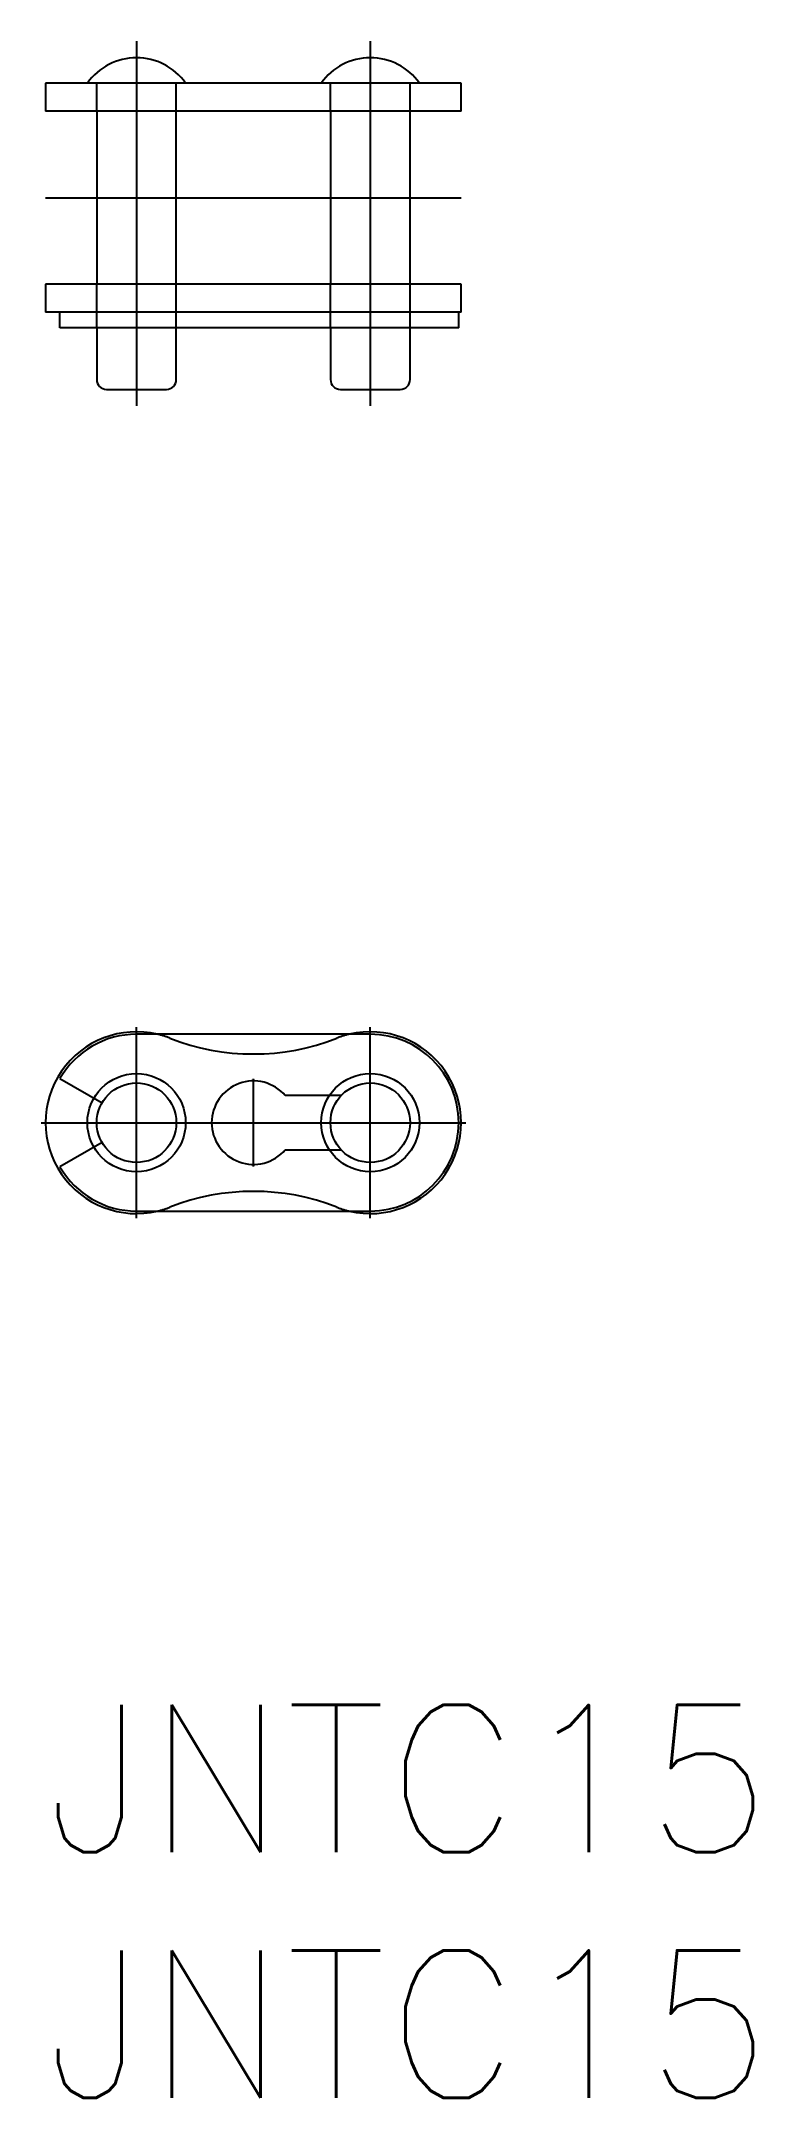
# Model space of a CAD drawing. Extents: x -0.1 to 14.4, y -8 to 33.9.
import ezdxf

# ---------------------------------------------------------------- set-up
doc = ezdxf.new("R2010")
doc.units = 0
doc.header["$LTSCALE"] = 0.5
doc.linetypes.add('CENTER', pattern=[50.8, 31.75, -6.35, 6.35, -6.35])
doc.linetypes.add('DASHED', pattern=[19.05, 12.7, -6.35])
for name, color, linetype in [('MSM_CENTER', 1, 'CENTER'), ('MSM_CONTINUOUS', 7, 'CONTINUOUS'), ('MSM_DASHED', 4, 'DASHED'), ('MSM_PART_NUMBER', 7, 'CONTINUOUS')]:
    doc.layers.add(name, color=color, linetype=linetype)
doc.styles.get("Standard").update_dxf_attribs({"font": 'txt.shx', "height": 3, "bigfont": 'bigfont.shx'})

# ---------------------------------------------------------------- blocks, each defined once
blk = doc.blocks.new('*U9')
at = {"layer": 'MSM_PART_NUMBER'}
blk.add_text('JNTC15', height=3, dxfattribs=at).set_placement((0, -3))
blk = doc.blocks.new('*U10')
at = {"layer": 'MSM_PART_NUMBER'}
blk.add_text('JNTC15', height=3, dxfattribs=at).set_placement((0, -8))

msp = doc.modelspace()

# ---------------------------------------------------------------- linework, layer by layer
at = {"layer": 'MSM_CENTER'}
for p, q in [((1.85, 33.865), (1.85, 26.44)), ((6.61, 33.865), (6.61, 26.44)), ((0, 30.677), (8.46, 30.677)), ((1.85, 9.907), (1.85, 13.793)), ((6.61, 9.907), (6.61, 13.793)), ((4.23, 10.958), (4.23, 12.742)), ((-0.092, 11.85), (8.553, 11.85))]:
    msp.add_line(p, q, dxfattribs=at)
at = {"layer": 'MSM_CONTINUOUS'}
for p, q in [((0, 33.007), (0, 32.437)), ((8.46, 33.007), (0, 33.007)), ((8.46, 32.437), (8.46, 33.007)), ((8.46, 32.437), (0, 32.437)), ((1.04, 32.437), (1.04, 28.917)), ((2.66, 28.917), (2.66, 32.437)), ((5.8, 32.437), (5.8, 28.917)), ((7.42, 28.917), (7.42, 32.437)), ((0, 28.917), (0, 28.347)), ((8.46, 28.917), (0, 28.917)), ((8.46, 28.347), (8.46, 28.917)), ((8.46, 28.347), (0, 28.347)), ((0.291, 28.027), (0.291, 28.347)), ((8.41, 28.027), (8.41, 28.347)), ((8.41, 28.027), (0.291, 28.027)), ((1.04, 28.027), (1.04, 26.977)), ((2.66, 26.977), (2.66, 28.027)), ((5.8, 28.027), (5.8, 26.977)), ((7.42, 26.977), (7.42, 28.027)), ((1.24, 26.777), (2.46, 26.777)), ((6, 26.777), (7.22, 26.777)), ((6.61, 13.65), (1.85, 13.65)), ((0.291, 12.75), (1.149, 12.255)), ((6.015, 12.4), (4.878, 12.4)), ((1.149, 11.445), (0.291, 10.95)), ((4.878, 11.3), (6.015, 11.3)), ((1.85, 10.05), (6.61, 10.05))]:
    msp.add_line(p, q, dxfattribs=at)
for centre in [(1.85, 11.85), (6.61, 11.85)]:
    msp.add_circle(centre, 0.81, dxfattribs=at)
for centre, radius, start, end in [((1.85, 32.306), 1.222, 35.0511, 144.9489), ((6.61, 32.306), 1.222, 35.0511, 144.9489), ((1.24, 26.977), 0.2, 180, 270), ((2.46, 26.977), 0.2, 270, 360), ((6, 26.977), 0.2, 180, 270), ((7.22, 26.977), 0.2, 270, 360), ((1.85, 11.85), 1.85, 76.6488, 283.3512), ((1.85, 11.85), 1.8, 90, 150), ((6.61, 11.85), 1.85, 256.6488, 103.3512), ((6.61, 11.85), 1.8, 270, 90), ((4.23, 11.85), 0.85, 40.3202, 319.6798), ((1.85, 11.85), 1.8, 210, 270)]:
    msp.add_arc(centre, radius, start, end, dxfattribs=at)
at = {"layer": 'MSM_DASHED'}
for p, q in [((1.04, 32.437), (1.04, 33.007)), ((2.66, 32.437), (2.66, 33.007)), ((5.8, 32.437), (5.8, 33.007)), ((7.42, 32.437), (7.42, 33.007)), ((1.04, 28.027), (1.04, 28.917)), ((2.66, 28.027), (2.66, 28.917)), ((5.8, 28.027), (5.8, 28.917)), ((7.42, 28.027), (7.42, 28.917))]:
    msp.add_line(p, q, dxfattribs=at)
for centre in [(1.85, 11.85), (6.61, 11.85)]:
    msp.add_circle(centre, 1, dxfattribs=at)
for centre, radius, start, end in [((1.85, 11.85), 1.85, 68.4866, 76.6488), ((4.23, 17.888), 4.64, 248.4866, 291.5134), ((6.61, 11.85), 1.85, 103.3512, 111.5134), ((1.85, 11.85), 1.85, 283.3512, 291.5134), ((4.23, 5.812), 4.64, 68.4866, 111.5134), ((6.61, 11.85), 1.85, 248.4866, 256.6488)]:
    msp.add_arc(centre, radius, start, end, dxfattribs=at)

# ---------------------------------------------------------------- block references
at = {"layer": 'MSM_CONTINUOUS'}
for name in ['*U9', '*U10']:
    msp.add_blockref(name, (0, 0), dxfattribs=at)

doc.saveas('drawing.dxf')
